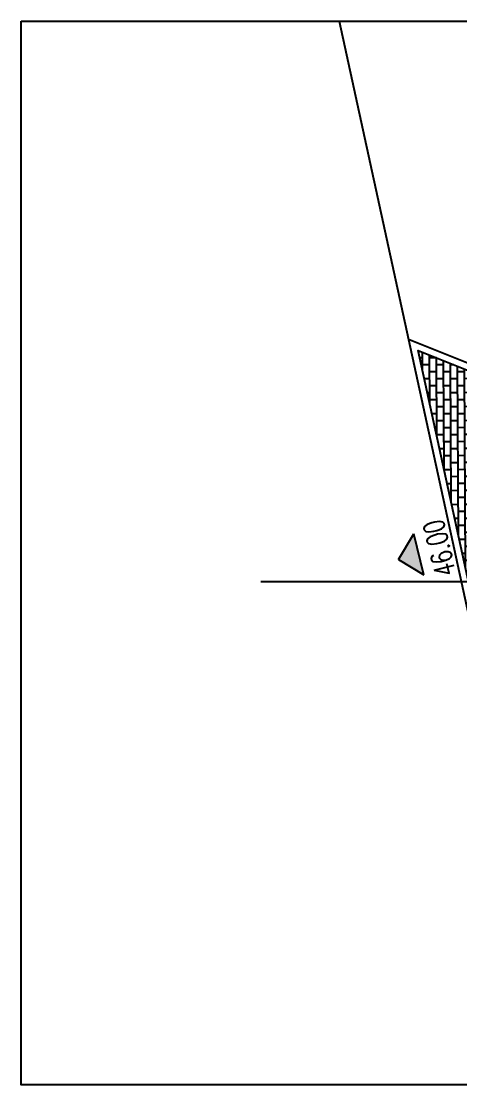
# Model space of a CAD drawing. Extents: x 1332 to 175445, y 256143 to 386027.
# Drawn here: x 21985 to 40774, y 307907 to 353462 of the extents above; entities that cross this region are included whole.
import ezdxf

# ---------------------------------------------------------------- set-up
doc = ezdxf.new("R2010")
doc.units = 0
doc.header["$LTSCALE"] = 10
doc.header["$MEASUREMENT"] = 0
doc.linetypes.add('DOTE', pattern=[2.42, 2, -0.2, 0.02, -0.2])
for name, color, linetype in [('00-园建', 4, 'Continuous'), ('DIM_ELEV', 3, 'Continuous'), ('DOTE', 1, 'DOTE'), ('HD-05铺装分隔线', 33, 'Continuous'), ('HD-11填充', 8, 'Continuous'), ('PUB_TEXT', 7, 'Continuous'), ('型钢', 6, 'Continuous')]:
    doc.layers.add(name, color=color, linetype=linetype)
doc.styles.add('_TCH_DIM', font='SIMPLEX', dxfattribs={"bigfont": 'GBCBIG'})

msp = doc.modelspace()

# ---------------------------------------------------------------- hatches: boundary and pattern name
at = {"layer": 'DIM_ELEV'}
msp.add_hatch(color=256, dxfattribs=at).paths.add_polyline_path([(38150.1, 330411.6), (39237.1, 329749.4), (38812.3, 331498.6)])
at = {"layer": 'HD-11填充'}
h = msp.add_hatch(dxfattribs=at)
h.set_pattern_fill('AR-B816', color=256, scale=247, angle=88.96439, double=1)
h.set_pattern_definition([(90.2793, (45202.25, 333077.3), (-299.633, -1.4606), []), (180.2793, (45202.25, 333077.3), (-298.1725, -301.094), [299.637, -299.637])])
h.paths.add_polyline_path([(43005.3, 320918.5), (38991.3, 339360), (45203.3, 336874.2), (45203.3, 323198.4)])
h.paths.add_polyline_path([(45202.3, 335027.3), (43752.3, 335027.3), (43752.3, 336477.3), (45202.3, 336477.3)], flags=16)
h.paths.add_polyline_path([(45202.3, 333077.3), (43752.3, 333077.3), (43752.3, 334527.3), (45202.3, 334527.3)], flags=16)
h.paths.add_polyline_path([(45202.3, 327077.3), (43752.3, 327077.3), (43752.3, 325627.3), (45202.3, 325627.3)], flags=16)
h.paths.add_polyline_path([(45202.3, 325127.3), (43752.3, 325127.3), (43752.3, 323677.3), (45202.3, 323677.3)], flags=16)

# ---------------------------------------------------------------- linework, layer by layer
at = {"layer": '00-园建', "elevation": -36503}
for points in [[(35614.9, 353461.9), (45530.3, 307907.1)], [(38578, 339848.5), (45503.3, 337077.3), (45503.3, 323077.3), (42831.5, 320306.1)]]:
    msp.add_lwpolyline(points, dxfattribs=at)
at = {"layer": 'DIM_ELEV'}
for p, q in [((38150.1, 330411.6), (38812.3, 331498.6)), ((39237.1, 329749.4), (38812.3, 331498.6)), ((38150.1, 330411.6), (39237.1, 329749.4))]:
    msp.add_line(p, q, dxfattribs=at)
at = {"layer": 'DOTE', "ltscale": 0.5}
msp.add_lwpolyline([(32253.8, 329463), (171323, 329463)], dxfattribs=at)
at = {"layer": 'HD-05铺装分隔线', "elevation": -36503}
msp.add_lwpolyline([(43005.3, 320918.5), (38991.3, 339360), (45203.3, 336874.2), (45203.3, 323198.4)], close=True, dxfattribs=at)
at = {"layer": '型钢'}
msp.add_lwpolyline([(21985.1, 353461.9), (175445.1, 353461.9), (175445.1, 307907.1), (21985.1, 307907.1)], close=True, dxfattribs=at)

# ---------------------------------------------------------------- texts
at = {"layer": 'PUB_TEXT', "style": '_TCH_DIM', "width": 0.705882}
msp.add_text('46.00', height=892.5, rotation=103.64919, dxfattribs=at).set_placement((40625.1, 329817.9))

doc.saveas('drawing.dxf')
